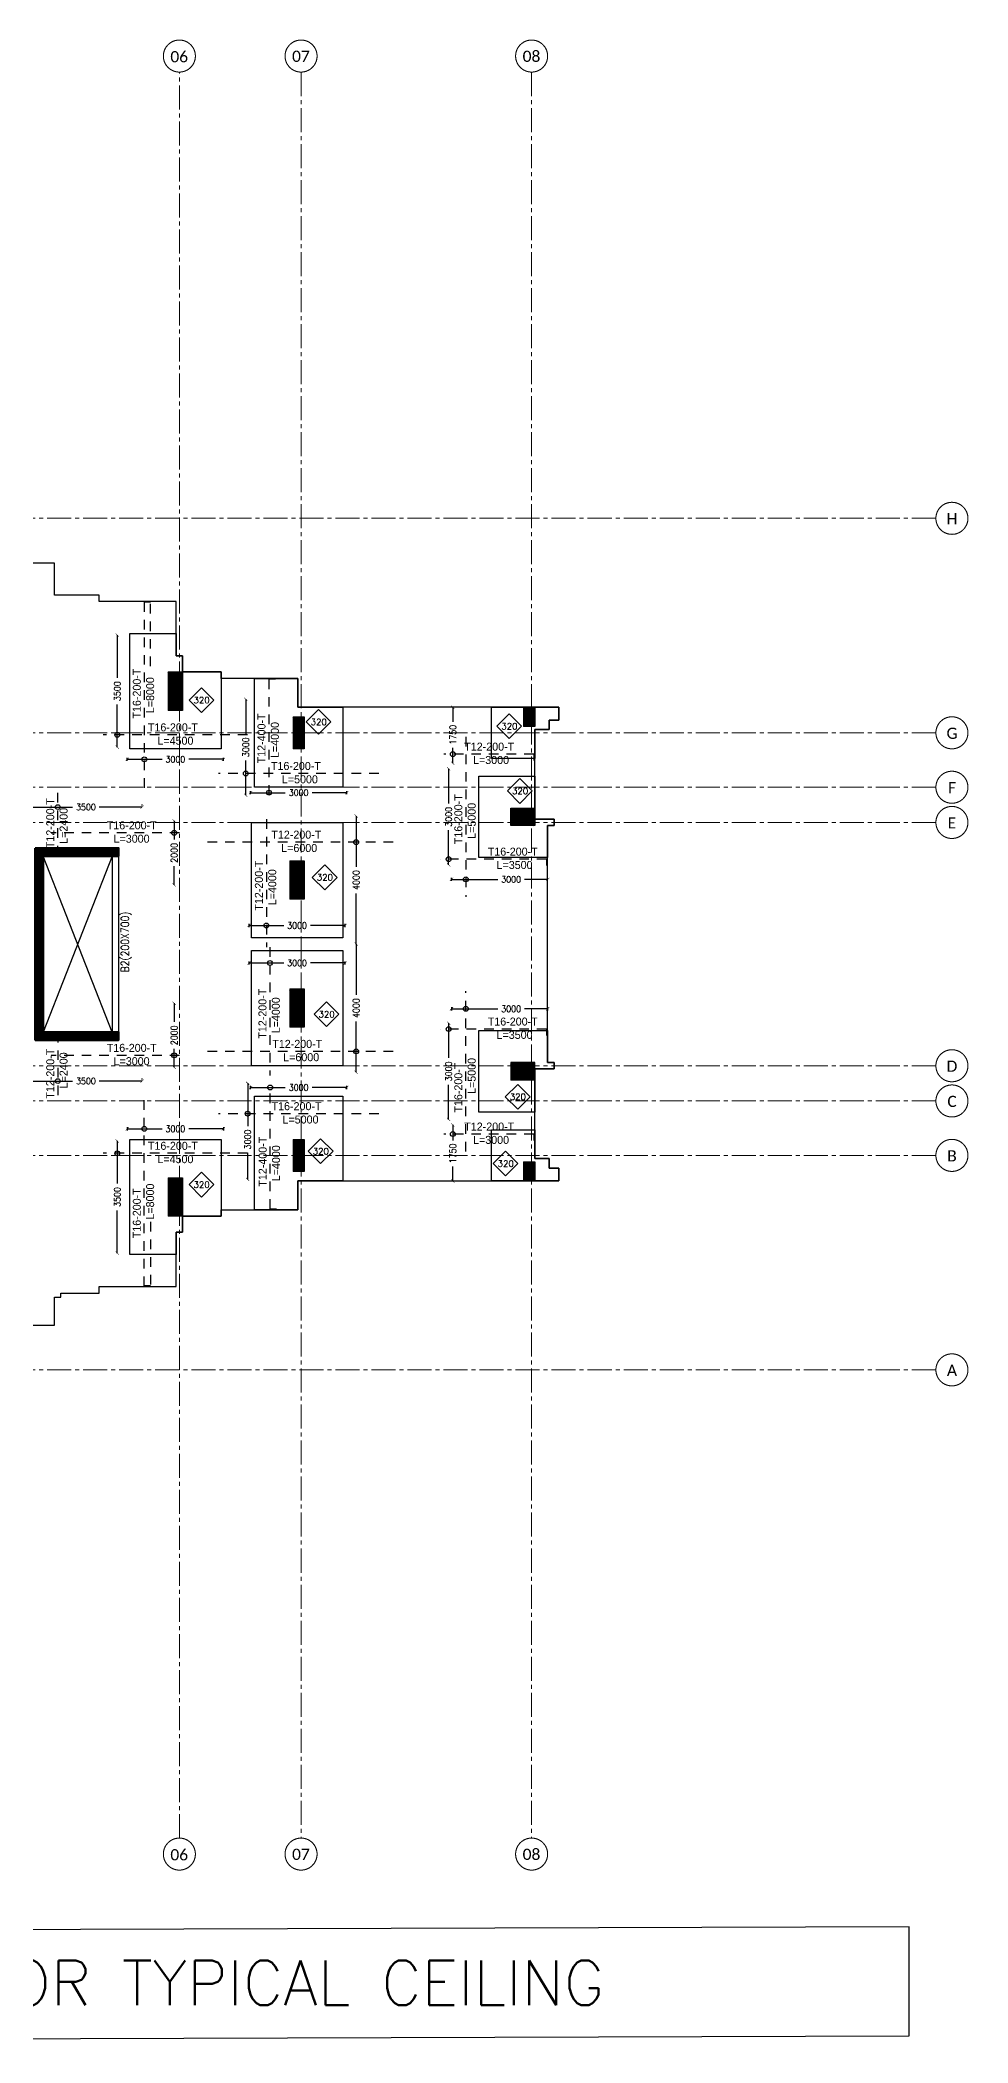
# Model space of a CAD drawing. Header units: millimetres. Extents: x -967280 to 3852, y 2833 to 1955156.
# Drawn here: x -709979 to -681004, y 766212 to 828777 of the extents above; entities that cross this region are included whole.
import ezdxf
from ezdxf.enums import TextEntityAlignment as Align

# ---------------------------------------------------------------- set-up
doc = ezdxf.new("R2010")
doc.units = ezdxf.units.MM
doc.header["$LTSCALE"] = 1000
doc.header["$PDMODE"] = 35
doc.header["$PDSIZE"] = 25
for name, pattern in [('$0$DASHED2', [0.375, 0.25, -0.125]), ('B05-FIRST FLOOR PLAN$0$DLINE', [0.55, 0.3, -0.25]), ('Columns_Structural070816$0$CENTER2', [1.125, 0.75, -0.125, 0.125, -0.125]), ('HRZN_Line-Ptrn-Sold', [9144001.0, 9144000.0, -1])]:
    doc.linetypes.add(name, pattern=pattern)
for name, color, linetype in [('A-ANNO-TEXT-25', 7, 'Continuous'), ('B05-FIRST FLOOR PLAN$0$STR_ROOF RFT$0$S-SYMB', 30, 'Continuous'), ('S - col hach', 1, 'Continuous'), ('S - dot', 1, 'Continuous'), ('S -Beams', 2, 'Continuous'), ('S-TEXT', 2, 'Continuous'), ('SLAB', 210, 'Continuous')]:
    doc.layers.add(name, color=color, linetype=linetype)
for name, color, linetype, lineweight in [('A-AX-ATT-100', 7, 'HRZN_Line-Ptrn-Sold', 18), ('S - column', 6, 'Continuous', 60), ('ST-000-AXIS', 9, 'Columns_Structural070816$0$CENTER2', 9), ('ST-203-SLAB-TXT', 7, 'Continuous', 30), ('ST-206-SLAB-DIM', 1, 'Continuous', 20), ('ST-RFT-BOT', 2, '$0$DASHED2', 30), ('ST-RFT-TOP', 5, '$0$DASHED2', 30)]:
    doc.layers.add(name, color=color, linetype=linetype, lineweight=lineweight)
doc.styles.add('B05-FIRST FLOOR PLAN$0$XS-Roof RFT$0$T25-100', font='STENCIL.shx', dxfattribs={"height": 250})
doc.styles.add('Calibri_2', font='calibri.ttf', dxfattribs={"height": 300})
doc.styles.add('ROMANC', font='romanc.shx')
doc.styles.add('ST-DIM', font='romans.shx', dxfattribs={"width": 0.85})
doc.styles.add('TUNELNO', font='romans.shx', dxfattribs={"width": 0.9})
doc.dimstyles.new('Copy(2) of DSEC', dxfattribs={"dimtxt": 200, "dimasz": 100, "dimexe": 50, "dimexo": 80, "dimgap": 100, "dimtad": 1, "dimdec": 0, "dimrnd": 5, "dimzin": 0, "dimdsep": 46, "dimtxsty": 'TUNELNO', "dimblk": 'ARCHTICK', "dimcen": 0.09, "dimclrd": 1, "dimclre": 1, "dimclrt": 3, "dimadec": 0, "dimazin": 0, "dimtfac": 0.78125, "dimtdec": 0, "dimtix": 1, "dimtmove": 2, "dimatfit": 3, "dimldrblk": 'ARCHTICK', "dimfxl": 1, "dimtolj": 1, "dimtzin": 0, "dimarcsym": 0})
pattern_1 = [(45, (-254348.726, -1220652.032), (-22.4506403, 22.4506403), [])]

# ---------------------------------------------------------------- blocks, each defined once
blk = doc.blocks.new('str col from 1st to 3rd')
at = {"layer": 'S - col hach'}
h = blk.add_hatch(dxfattribs=at)
h.set_pattern_fill('ANSI31', color=2, scale=10)
h.set_pattern_definition([(45, (-254348.726, -1218952.032), (-22.4506403, 22.4506403), [])])
h.paths.add_polyline_path([(4600, 7300), (4600, 8500), (4150, 8500), (4150, 7300)])
h = blk.add_hatch(dxfattribs=at)
h.set_pattern_fill('ANSI31', color=2, scale=10)
h.set_pattern_definition(pattern_1)
h.paths.add_polyline_path([(8400, 6100), (8400, 7100), (8050, 7100), (8050, 6100)])
h = blk.add_hatch(dxfattribs=at)
h.set_pattern_fill('ANSI31', color=2, scale=10)
h.set_pattern_definition(pattern_1)
h.paths.add_polyline_path([(15600, 6800), (15600, 7400), (15250, 7400), (15250, 6800), (15354, 6800)])
h = blk.add_hatch(dxfattribs=at)
h.set_pattern_fill('ANSI31', color=2, scale=10)
h.set_pattern_definition([(45, (-254348.726, -1223352.032), (-22.4506403, 22.4506403), [])])
h.paths.add_polyline_path([(15107, 3700), (15600, 3700), (15600, 4250), (14850, 4250), (14850, 3700)])
h = blk.add_hatch(dxfattribs=at)
h.set_pattern_fill('ANSI31', color=3, scale=10)
h.set_pattern_definition([(45, (-254348.726, -1220652.032), (-22.4506403, 22.4506403), [])])
h.paths.add_polyline_path([(0, 3000), (0, -3000), (2600, -3000), (2600, -2750), (250, -2750), (250, 2750), (2600, 2750), (2600, 3000)])
h = blk.add_hatch(dxfattribs=at)
h.set_pattern_fill('ANSI31', color=2, scale=10)
h.set_pattern_definition([(45, (-254298.726, -1225652.032), (-22.4506403, 22.4506403), [])])
h.paths.add_polyline_path([(8400, 1400), (8400, 2600), (7950, 2600), (7950, 1400)])
h = blk.add_hatch(dxfattribs=at)
h.set_pattern_fill('ANSI31', color=2, scale=10)
h.set_pattern_definition([(45, (-567282.766, -1475289.637), (-22.4506403, 22.4506403), [])])
h.paths.add_polyline_path([(8400, -1400), (7950, -1400), (7950, -2600), (8400, -2600)])
h = blk.add_hatch(dxfattribs=at)
h.set_pattern_fill('ANSI31', color=2, scale=10)
h.set_pattern_definition([(45, (-254348.726, -1231252.032), (-22.4506403, 22.4506403), [])])
h.paths.add_polyline_path([(15107, -4250), (15600, -4250), (15600, -3700), (14850, -3700), (14850, -4250)])
h = blk.add_hatch(dxfattribs=at)
h.set_pattern_fill('ANSI31', color=2, scale=10)
h.set_pattern_definition([(45, (-254348.726, -1220852.032), (-22.4506403, 22.4506403), [])])
h.paths.add_polyline_path([(8050, -7100), (8400, -7100), (8400, -6100), (8050, -6100)])
h = blk.add_hatch(dxfattribs=at)
h.set_pattern_fill('ANSI31', color=2, scale=10)
h.set_pattern_definition(pattern_1)
h.paths.add_polyline_path([(15250, -6800), (15250, -7400), (15600, -7400), (15600, -6800)])
h = blk.add_hatch(dxfattribs=at)
h.set_pattern_fill('ANSI31', color=2, scale=10)
h.set_pattern_definition([(45, (-254348.726, -1222352.032), (-22.4506403, 22.4506403), [])])
h.paths.add_polyline_path([(4600, -8500), (4600, -7300), (4150, -7300), (4150, -8500), (4233, -8500)])
at = {"layer": 'S - column', "lineweight": 15}
for points in [[(4600, 8500), (4150, 8500), (4150, 7300), (4600, 7300)], [(8050, 6100), (8400, 6100), (8400, 7100), (8050, 7100)], [(15250, 6800), (15600, 6800), (15600, 7400), (15250, 7400)], [(14850, 3700), (15600, 3700), (15600, 4250), (14850, 4250)], [(7950, 1400), (8400, 1400), (8400, 2600), (7950, 2600)], [(7950, -2600), (8400, -2600), (8400, -1400), (7950, -1400)], [(14850, -4250), (15600, -4250), (15600, -3700), (14850, -3700)], [(8050, -7100), (8050, -6100), (8400, -6100), (8400, -7100)], [(15600, -6800), (15600, -7400), (15250, -7400), (15250, -6800)], [(4600, -7300), (4600, -8500), (4150, -8500), (4150, -7300)]]:
    blk.add_lwpolyline(points, close=True, dxfattribs=at)
at = {"layer": 'S - column', "color": 3}
blk.add_lwpolyline([(0, 3000), (0, -3000), (2600, -3000), (2600, -2750), (250, -2750), (250, 2750), (2600, 2750), (2600, 3000), (0, 3000)], dxfattribs=at)
at = {"layer": 'ST-RFT-BOT', "color": 7, "linetype": 'Continuous', "ltscale": 30}
for points in [[(4150, 8500), (4600, 8500), (4600, 7300), (4150, 7300)], [(8050, 7100), (8400, 7100), (8400, 6100), (8050, 6100)], [(15250, 7400), (15600, 7400), (15600, 6800), (15250, 6800)], [(15600, 4250), (15600, 3700), (14850, 3700), (14850, 4250)], [(7950, 2600), (8400, 2600), (8400, 1400), (7950, 1400)], [(7950, -1400), (8400, -1400), (8400, -2600)], [(15600, -4250), (15600, -3700), (14850, -3700), (14850, -4250)], [(8050, -6100), (8400, -6100), (8400, -7100), (8050, -7100)], [(15250, -6800), (15600, -6800), (15600, -7400), (15250, -7400)], [(4150, -7300), (4600, -7300), (4600, -8500), (4150, -8500)]]:
    blk.add_lwpolyline(points, dxfattribs=at)
blk = doc.blocks.new('_ArchTick')
at = {"color": 0, "linetype": 'ByBlock', "const_width": 0.15}
blk.add_lwpolyline([(-0.5, -0.5), (0.5, 0.5)], dxfattribs=at)
blk = doc.blocks.new('*D835')
at = {"layer": 'Defpoints', "color": 0, "transparency": 16777216}
for p in [(-705761, 804387), (-705791, 802388), (-705761, 802388)]:
    blk.add_point(p, dxfattribs=at)
at = {"layer": 'ST-206-SLAB-DIM', "color": 1, "lineweight": -2, "transparency": 16777216}
for p, q in [((-705791, 804387), (-705791, 803805)), ((-705791, 802388), (-705791, 802970))]:
    blk.add_line(p, q, dxfattribs=at)
at = {"layer": 'ST-206-SLAB-DIM', "color": 1, "lineweight": -2, "transparency": 16777216, "xscale": 100, "yscale": 100, "zscale": 100}
for p, rotation in [((-705791, 804387), 90), ((-705791, 802388), 270)]:
    blk.add_blockref('_ArchTick', p, dxfattribs=dict(at, rotation=rotation))
at = {"layer": 'ST-206-SLAB-DIM', "color": 3, "transparency": 16777216, "insert": (-705791, 803387), "char_height": 200, "attachment_point": 5, "rotation": 90, "style": 'TUNELNO'}
blk.add_mtext('\\A1;2000', dxfattribs=at)
blk = doc.blocks.new('*D836')
at = {"layer": 'Defpoints', "color": 0, "transparency": 16777216}
for p in [(-700079, 800537), (-700109, 796536), (-700079, 796536)]:
    blk.add_point(p, dxfattribs=at)
at = {"layer": 'ST-206-SLAB-DIM', "color": 1, "lineweight": -2, "transparency": 16777216}
for p, q in [((-700109, 800537), (-700109, 798954)), ((-700109, 796536), (-700109, 798119))]:
    blk.add_line(p, q, dxfattribs=at)
at = {"layer": 'ST-206-SLAB-DIM', "color": 1, "lineweight": -2, "transparency": 16777216, "xscale": 100, "yscale": 100, "zscale": 100}
for p, rotation in [((-700109, 800537), 90), ((-700109, 796536), 270)]:
    blk.add_blockref('_ArchTick', p, dxfattribs=dict(at, rotation=rotation))
at = {"layer": 'ST-206-SLAB-DIM', "color": 3, "transparency": 16777216, "insert": (-700109, 798536), "char_height": 200, "attachment_point": 5, "rotation": 90, "style": 'TUNELNO'}
blk.add_mtext('\\A1;4000', dxfattribs=at)
blk = doc.blocks.new('*D837')
at = {"layer": 'Defpoints', "color": 0, "transparency": 16777216}
for p in [(-700079, 804538), (-700109, 800537), (-700079, 800537)]:
    blk.add_point(p, dxfattribs=at)
at = {"layer": 'ST-206-SLAB-DIM', "color": 1, "lineweight": -2, "transparency": 16777216}
for p, q in [((-700109, 804538), (-700109, 802955)), ((-700109, 800537), (-700109, 802120))]:
    blk.add_line(p, q, dxfattribs=at)
at = {"layer": 'ST-206-SLAB-DIM', "color": 1, "lineweight": -2, "transparency": 16777216, "xscale": 100, "yscale": 100, "zscale": 100}
for p, rotation in [((-700109, 804538), 90), ((-700109, 800537), 270)]:
    blk.add_blockref('_ArchTick', p, dxfattribs=dict(at, rotation=rotation))
at = {"layer": 'ST-206-SLAB-DIM', "color": 3, "transparency": 16777216, "insert": (-700109, 802537), "char_height": 200, "attachment_point": 5, "rotation": 90, "style": 'TUNELNO'}
blk.add_mtext('\\A1;4000', dxfattribs=at)
blk = doc.blocks.new('*D838')
at = {"layer": 'Defpoints', "color": 0, "transparency": 16777216}
for p in [(-703525, 808187), (-703555, 805186), (-703525, 805186)]:
    blk.add_point(p, dxfattribs=at)
at = {"layer": 'ST-206-SLAB-DIM', "color": 1, "lineweight": -2, "transparency": 16777216}
for p, q in [((-703555, 808187), (-703555, 807104)), ((-703555, 805186), (-703555, 806270))]:
    blk.add_line(p, q, dxfattribs=at)
at = {"layer": 'ST-206-SLAB-DIM', "color": 1, "lineweight": -2, "transparency": 16777216, "xscale": 100, "yscale": 100, "zscale": 100}
for p, rotation in [((-703555, 808187), 90), ((-703555, 805186), 270)]:
    blk.add_blockref('_ArchTick', p, dxfattribs=dict(at, rotation=rotation))
at = {"layer": 'ST-206-SLAB-DIM', "color": 3, "transparency": 16777216, "insert": (-703555, 806687), "char_height": 200, "attachment_point": 5, "rotation": 90, "style": 'TUNELNO'}
blk.add_mtext('\\A1;3000', dxfattribs=at)
blk = doc.blocks.new('*D839')
at = {"layer": 'Defpoints', "color": 0, "transparency": 16777216}
for p in [(-707539, 810188), (-707569, 806687), (-707539, 806687)]:
    blk.add_point(p, dxfattribs=at)
at = {"layer": 'ST-206-SLAB-DIM', "color": 1, "lineweight": -2, "transparency": 16777216}
for p, q in [((-707569, 810188), (-707569, 808855)), ((-707569, 806687), (-707569, 808020))]:
    blk.add_line(p, q, dxfattribs=at)
at = {"layer": 'ST-206-SLAB-DIM', "color": 1, "lineweight": -2, "transparency": 16777216, "xscale": 100, "yscale": 100, "zscale": 100}
for p, rotation in [((-707569, 810188), 90), ((-707569, 806687), 270)]:
    blk.add_blockref('_ArchTick', p, dxfattribs=dict(at, rotation=rotation))
at = {"layer": 'ST-206-SLAB-DIM', "color": 3, "transparency": 16777216, "insert": (-707569, 808437), "char_height": 200, "attachment_point": 5, "rotation": 90, "style": 'TUNELNO'}
blk.add_mtext('\\A1;3500', dxfattribs=at)
blk = doc.blocks.new('*D842')
at = {"layer": 'Defpoints', "color": 0, "transparency": 16777216}
for p in [(-710296, 804817), (-706796, 804817), (-706796, 804817)]:
    blk.add_point(p, dxfattribs=at)
at = {"layer": 'ST-206-SLAB-DIM', "color": 1, "lineweight": -2, "transparency": 16777216}
for p, q in [((-710296, 804897), (-710296, 804867)), ((-710296, 804817), (-708963, 804817)), ((-706796, 804817), (-708129, 804817)), ((-706796, 804897), (-706796, 804867))]:
    blk.add_line(p, q, dxfattribs=at)
at = {"layer": 'ST-206-SLAB-DIM', "color": 1, "lineweight": -2, "transparency": 16777216, "xscale": 100, "yscale": 100, "zscale": 100, "rotation": 180}
blk.add_blockref('_ArchTick', (-710296, 804817), dxfattribs=at)
at = {"layer": 'ST-206-SLAB-DIM', "color": 1, "lineweight": -2, "transparency": 16777216, "xscale": 100, "yscale": 100, "zscale": 100}
blk.add_blockref('_ArchTick', (-706796, 804817), dxfattribs=at)
at = {"layer": 'ST-206-SLAB-DIM', "color": 3, "transparency": 16777216, "insert": (-708546, 804817), "char_height": 200, "attachment_point": 5, "style": 'TUNELNO'}
blk.add_mtext('\\A1;3500', dxfattribs=at)
blk = doc.blocks.new('*D807')
at = {"layer": 'Defpoints', "color": 0, "transparency": 16777216}
for p in [(-700403, 805267), (-703404, 805136), (-700403, 805136)]:
    blk.add_point(p, dxfattribs=at)
at = {"layer": 'ST-206-SLAB-DIM', "color": 1, "lineweight": -2, "transparency": 16777216}
for p, q in [((-703404, 805216), (-703404, 805317)), ((-703404, 805267), (-702321, 805267)), ((-700403, 805267), (-701487, 805267)), ((-700403, 805216), (-700403, 805317))]:
    blk.add_line(p, q, dxfattribs=at)
at = {"layer": 'ST-206-SLAB-DIM', "color": 1, "lineweight": -2, "transparency": 16777216, "xscale": 100, "yscale": 100, "zscale": 100, "rotation": 180}
blk.add_blockref('_ArchTick', (-703404, 805267), dxfattribs=at)
at = {"layer": 'ST-206-SLAB-DIM', "color": 1, "lineweight": -2, "transparency": 16777216, "xscale": 100, "yscale": 100, "zscale": 100}
blk.add_blockref('_ArchTick', (-700403, 805267), dxfattribs=at)
at = {"layer": 'ST-206-SLAB-DIM', "color": 3, "transparency": 16777216, "insert": (-701904, 805267), "char_height": 200, "attachment_point": 5, "style": 'TUNELNO'}
blk.add_mtext('\\A1;3000', dxfattribs=at)
blk = doc.blocks.new('*D808')
at = {"layer": 'Defpoints', "color": 0, "transparency": 16777216}
for p in [(-707254, 806178), (-704253, 806309), (-704253, 806178)]:
    blk.add_point(p, dxfattribs=at)
at = {"layer": 'ST-206-SLAB-DIM', "color": 1, "lineweight": -2, "transparency": 16777216}
for p, q in [((-707254, 806258), (-707254, 806359)), ((-707254, 806309), (-706171, 806309)), ((-704253, 806309), (-705337, 806309)), ((-704253, 806258), (-704253, 806359))]:
    blk.add_line(p, q, dxfattribs=at)
at = {"layer": 'ST-206-SLAB-DIM', "color": 1, "lineweight": -2, "transparency": 16777216, "xscale": 100, "yscale": 100, "zscale": 100, "rotation": 180}
blk.add_blockref('_ArchTick', (-707254, 806309), dxfattribs=at)
at = {"layer": 'ST-206-SLAB-DIM', "color": 1, "lineweight": -2, "transparency": 16777216, "xscale": 100, "yscale": 100, "zscale": 100}
blk.add_blockref('_ArchTick', (-704253, 806309), dxfattribs=at)
at = {"layer": 'ST-206-SLAB-DIM', "color": 3, "transparency": 16777216, "insert": (-705754, 806309), "char_height": 200, "attachment_point": 5, "style": 'TUNELNO'}
blk.add_mtext('\\A1;3000', dxfattribs=at)
blk = doc.blocks.new('*D820')
at = {"layer": 'Defpoints', "color": 0, "transparency": 16777216}
for p in [(-703466, 796188), (-703496, 793187), (-703466, 793187)]:
    blk.add_point(p, dxfattribs=at)
at = {"layer": 'ST-206-SLAB-DIM', "color": 1, "lineweight": -2, "transparency": 16777216}
for p, q in [((-703496, 796188), (-703496, 794852)), ((-703496, 793187), (-703496, 794018))]:
    blk.add_line(p, q, dxfattribs=at)
at = {"layer": 'ST-206-SLAB-DIM', "color": 1, "lineweight": -2, "transparency": 16777216, "xscale": 100, "yscale": 100, "zscale": 100}
for p, rotation in [((-703496, 796188), 90), ((-703496, 793187), 270)]:
    blk.add_blockref('_ArchTick', p, dxfattribs=dict(at, rotation=rotation))
at = {"layer": 'ST-206-SLAB-DIM', "color": 3, "transparency": 16777216, "insert": (-703496, 794435), "char_height": 200, "attachment_point": 5, "rotation": 90, "style": 'TUNELNO'}
blk.add_mtext('\\A1;3000', dxfattribs=at)
blk = doc.blocks.new('*D821')
at = {"layer": 'Defpoints', "color": 0, "transparency": 16777216}
for p in [(-703454, 800989), (-700453, 801119), (-700453, 800989)]:
    blk.add_point(p, dxfattribs=at)
at = {"layer": 'ST-206-SLAB-DIM', "color": 1, "lineweight": -2, "transparency": 16777216}
for p, q in [((-703454, 801069), (-703454, 801169)), ((-703454, 801119), (-702371, 801119)), ((-700453, 801119), (-701537, 801119)), ((-700453, 801069), (-700453, 801169))]:
    blk.add_line(p, q, dxfattribs=at)
at = {"layer": 'ST-206-SLAB-DIM', "color": 1, "lineweight": -2, "transparency": 16777216, "xscale": 100, "yscale": 100, "zscale": 100, "rotation": 180}
blk.add_blockref('_ArchTick', (-703454, 801119), dxfattribs=at)
at = {"layer": 'ST-206-SLAB-DIM', "color": 1, "lineweight": -2, "transparency": 16777216, "xscale": 100, "yscale": 100, "zscale": 100}
blk.add_blockref('_ArchTick', (-700453, 801119), dxfattribs=at)
at = {"layer": 'ST-206-SLAB-DIM', "color": 3, "transparency": 16777216, "insert": (-701954, 801119), "char_height": 200, "attachment_point": 5, "style": 'TUNELNO'}
blk.add_mtext('\\A1;3000', dxfattribs=at)
blk = doc.blocks.new('*D822')
at = {"layer": 'Defpoints', "color": 0, "transparency": 16777216}
for p in [(-703454, 799816), (-700453, 799947), (-700453, 799816)]:
    blk.add_point(p, dxfattribs=at)
at = {"layer": 'ST-206-SLAB-DIM', "color": 1, "lineweight": -2, "transparency": 16777216}
for p, q in [((-703454, 799896), (-703454, 799997)), ((-703454, 799947), (-702371, 799947)), ((-700453, 799947), (-701537, 799947)), ((-700453, 799896), (-700453, 799997))]:
    blk.add_line(p, q, dxfattribs=at)
at = {"layer": 'ST-206-SLAB-DIM', "color": 1, "lineweight": -2, "transparency": 16777216, "xscale": 100, "yscale": 100, "zscale": 100, "rotation": 180}
blk.add_blockref('_ArchTick', (-703454, 799947), dxfattribs=at)
at = {"layer": 'ST-206-SLAB-DIM', "color": 1, "lineweight": -2, "transparency": 16777216, "xscale": 100, "yscale": 100, "zscale": 100}
blk.add_blockref('_ArchTick', (-700453, 799947), dxfattribs=at)
at = {"layer": 'ST-206-SLAB-DIM', "color": 3, "transparency": 16777216, "insert": (-701954, 799947), "char_height": 200, "attachment_point": 5, "style": 'TUNELNO'}
blk.add_mtext('\\A1;3000', dxfattribs=at)
blk = doc.blocks.new('*D823')
at = {"layer": 'Defpoints', "color": 0, "transparency": 16777216}
for p in [(-703404, 795927), (-700403, 796057), (-700403, 795927)]:
    blk.add_point(p, dxfattribs=at)
at = {"layer": 'ST-206-SLAB-DIM', "color": 1, "lineweight": -2, "transparency": 16777216}
for p, q in [((-703404, 796007), (-703404, 796107)), ((-703404, 796057), (-702321, 796057)), ((-700403, 796057), (-701487, 796057)), ((-700403, 796007), (-700403, 796107))]:
    blk.add_line(p, q, dxfattribs=at)
at = {"layer": 'ST-206-SLAB-DIM', "color": 1, "lineweight": -2, "transparency": 16777216, "xscale": 100, "yscale": 100, "zscale": 100, "rotation": 180}
blk.add_blockref('_ArchTick', (-703404, 796057), dxfattribs=at)
at = {"layer": 'ST-206-SLAB-DIM', "color": 1, "lineweight": -2, "transparency": 16777216, "xscale": 100, "yscale": 100, "zscale": 100}
blk.add_blockref('_ArchTick', (-700403, 796057), dxfattribs=at)
at = {"layer": 'ST-206-SLAB-DIM', "color": 3, "transparency": 16777216, "insert": (-701904, 796057), "char_height": 200, "attachment_point": 5, "style": 'TUNELNO'}
blk.add_mtext('\\A1;3000', dxfattribs=at)
blk = doc.blocks.new('*D867')
at = {"layer": 'Defpoints', "color": 0, "transparency": 16777216}
for p in [(-697060, 807937), (-697090, 806186), (-697060, 806186)]:
    blk.add_point(p, dxfattribs=at)
at = {"layer": 'ST-206-SLAB-DIM', "color": 1, "lineweight": -2, "transparency": 16777216}
for p, q in [((-697090, 807937), (-697090, 807481)), ((-697090, 806186), (-697090, 806673))]:
    blk.add_line(p, q, dxfattribs=at)
at = {"layer": 'ST-206-SLAB-DIM', "color": 1, "lineweight": -2, "transparency": 16777216, "xscale": 100, "yscale": 100, "zscale": 100}
for p, rotation in [((-697090, 807937), 90), ((-697090, 806186), 270)]:
    blk.add_blockref('_ArchTick', p, dxfattribs=dict(at, rotation=rotation))
at = {"layer": 'ST-206-SLAB-DIM', "color": 3, "transparency": 16777216, "insert": (-697090, 807077), "char_height": 200, "attachment_point": 5, "rotation": 90, "style": 'TUNELNO'}
blk.add_mtext('\\A1;1750', dxfattribs=at)
blk = doc.blocks.new('*D876')
at = {"layer": 'Defpoints', "color": 0, "transparency": 16777216}
for p in [(-710296, 796258), (-706796, 796258), (-706796, 796258)]:
    blk.add_point(p, dxfattribs=at)
at = {"layer": 'ST-206-SLAB-DIM', "color": 1, "lineweight": -2, "transparency": 16777216}
for p, q in [((-710296, 796258), (-708963, 796258)), ((-710296, 796178), (-710296, 796208)), ((-706796, 796258), (-708129, 796258)), ((-706796, 796338), (-706796, 796308))]:
    blk.add_line(p, q, dxfattribs=at)
at = {"layer": 'ST-206-SLAB-DIM', "color": 1, "lineweight": -2, "transparency": 16777216, "xscale": 100, "yscale": 100, "zscale": 100, "rotation": 180}
blk.add_blockref('_ArchTick', (-710296, 796258), dxfattribs=at)
at = {"layer": 'ST-206-SLAB-DIM', "color": 1, "lineweight": -2, "transparency": 16777216, "xscale": 100, "yscale": 100, "zscale": 100}
blk.add_blockref('_ArchTick', (-706796, 796258), dxfattribs=at)
at = {"layer": 'ST-206-SLAB-DIM', "color": 3, "transparency": 16777216, "insert": (-708546, 796258), "char_height": 200, "attachment_point": 5, "style": 'TUNELNO'}
blk.add_mtext('\\A1;3500', dxfattribs=at)
blk = doc.blocks.new('*D877')
at = {"layer": 'Defpoints', "color": 0, "transparency": 16777216}
for p in [(-705791, 798687), (-705761, 798687), (-705761, 796688)]:
    blk.add_point(p, dxfattribs=at)
at = {"layer": 'ST-206-SLAB-DIM', "color": 1, "lineweight": -2, "transparency": 16777216}
for p, q in [((-705791, 798687), (-705791, 798105)), ((-705791, 796688), (-705791, 797270))]:
    blk.add_line(p, q, dxfattribs=at)
at = {"layer": 'ST-206-SLAB-DIM', "color": 1, "lineweight": -2, "transparency": 16777216, "xscale": 100, "yscale": 100, "zscale": 100}
for p, rotation in [((-705791, 798687), 90), ((-705791, 796688), 270)]:
    blk.add_blockref('_ArchTick', p, dxfattribs=dict(at, rotation=rotation))
at = {"layer": 'ST-206-SLAB-DIM', "color": 3, "transparency": 16777216, "insert": (-705791, 797687), "char_height": 200, "attachment_point": 5, "rotation": 90, "style": 'TUNELNO'}
blk.add_mtext('\\A1;2000', dxfattribs=at)
blk = doc.blocks.new('*D879')
at = {"layer": 'Defpoints', "color": 0, "transparency": 16777216}
for p in [(-697190, 806013), (-697220, 803012), (-697190, 803012)]:
    blk.add_point(p, dxfattribs=at)
at = {"layer": 'ST-206-SLAB-DIM', "color": 1, "lineweight": -2, "transparency": 16777216}
for p, q in [((-697220, 806013), (-697220, 804930)), ((-697220, 803012), (-697220, 804095))]:
    blk.add_line(p, q, dxfattribs=at)
at = {"layer": 'ST-206-SLAB-DIM', "color": 1, "lineweight": -2, "transparency": 16777216, "xscale": 100, "yscale": 100, "zscale": 100}
for p, rotation in [((-697220, 806013), 90), ((-697220, 803012), 270)]:
    blk.add_blockref('_ArchTick', p, dxfattribs=dict(at, rotation=rotation))
at = {"layer": 'ST-206-SLAB-DIM', "color": 3, "transparency": 16777216, "insert": (-697220, 804512), "char_height": 200, "attachment_point": 5, "rotation": 90, "style": 'TUNELNO'}
blk.add_mtext('\\A1;3000', dxfattribs=at)
blk = doc.blocks.new('*D880')
at = {"layer": 'Defpoints', "color": 0, "transparency": 16777216}
for p in [(-697130, 802429), (-694129, 802559), (-694129, 802429)]:
    blk.add_point(p, dxfattribs=at)
at = {"layer": 'ST-206-SLAB-DIM', "color": 1, "lineweight": -2, "transparency": 16777216}
for p, q in [((-697130, 802509), (-697130, 802609)), ((-697130, 802559), (-695686, 802559)), ((-694129, 802559), (-694852, 802559)), ((-694129, 802509), (-694129, 802609))]:
    blk.add_line(p, q, dxfattribs=at)
at = {"layer": 'ST-206-SLAB-DIM', "color": 1, "lineweight": -2, "transparency": 16777216, "xscale": 100, "yscale": 100, "zscale": 100, "rotation": 180}
blk.add_blockref('_ArchTick', (-697130, 802559), dxfattribs=at)
at = {"layer": 'ST-206-SLAB-DIM', "color": 1, "lineweight": -2, "transparency": 16777216, "xscale": 100, "yscale": 100, "zscale": 100}
blk.add_blockref('_ArchTick', (-694129, 802559), dxfattribs=at)
at = {"layer": 'ST-206-SLAB-DIM', "color": 3, "transparency": 16777216, "insert": (-695269, 802559), "char_height": 200, "attachment_point": 5, "style": 'TUNELNO'}
blk.add_mtext('\\A1;3000', dxfattribs=at)
blk = doc.blocks.new('*D849')
at = {"layer": 'Defpoints', "color": 0, "transparency": 16777216}
for p in [(-697090, 794888), (-697060, 794888), (-697060, 793137)]:
    blk.add_point(p, dxfattribs=at)
at = {"layer": 'ST-206-SLAB-DIM', "color": 1, "lineweight": -2, "transparency": 16777216}
for p, q in [((-697090, 794888), (-697090, 794402)), ((-697090, 793137), (-697090, 793593))]:
    blk.add_line(p, q, dxfattribs=at)
at = {"layer": 'ST-206-SLAB-DIM', "color": 1, "lineweight": -2, "transparency": 16777216, "xscale": 100, "yscale": 100, "zscale": 100}
for p, rotation in [((-697090, 794888), 90), ((-697090, 793137), 270)]:
    blk.add_blockref('_ArchTick', p, dxfattribs=dict(at, rotation=rotation))
at = {"layer": 'ST-206-SLAB-DIM', "color": 3, "transparency": 16777216, "insert": (-697090, 793998), "char_height": 200, "attachment_point": 5, "rotation": 90, "style": 'TUNELNO'}
blk.add_mtext('\\A1;1750', dxfattribs=at)
blk = doc.blocks.new('*D850')
at = {"layer": 'Defpoints', "color": 0, "transparency": 16777216}
for p in [(-697220, 798063), (-697190, 798063), (-697190, 795062)]:
    blk.add_point(p, dxfattribs=at)
at = {"layer": 'ST-206-SLAB-DIM', "color": 1, "lineweight": -2, "transparency": 16777216}
for p, q in [((-697220, 798063), (-697220, 796980)), ((-697220, 795062), (-697220, 796145))]:
    blk.add_line(p, q, dxfattribs=at)
at = {"layer": 'ST-206-SLAB-DIM', "color": 1, "lineweight": -2, "transparency": 16777216, "xscale": 100, "yscale": 100, "zscale": 100}
for p, rotation in [((-697220, 798063), 90), ((-697220, 795062), 270)]:
    blk.add_blockref('_ArchTick', p, dxfattribs=dict(at, rotation=rotation))
at = {"layer": 'ST-206-SLAB-DIM', "color": 3, "transparency": 16777216, "insert": (-697220, 796562), "char_height": 200, "attachment_point": 5, "rotation": 90, "style": 'TUNELNO'}
blk.add_mtext('\\A1;3000', dxfattribs=at)
blk = doc.blocks.new('*D851')
at = {"layer": 'Defpoints', "color": 0, "transparency": 16777216}
for p in [(-697130, 798646), (-694129, 798646), (-694129, 798516)]:
    blk.add_point(p, dxfattribs=at)
at = {"layer": 'ST-206-SLAB-DIM', "color": 1, "lineweight": -2, "transparency": 16777216}
for p, q in [((-697130, 798566), (-697130, 798466)), ((-697130, 798516), (-695686, 798516)), ((-694129, 798516), (-694852, 798516)), ((-694129, 798566), (-694129, 798466))]:
    blk.add_line(p, q, dxfattribs=at)
at = {"layer": 'ST-206-SLAB-DIM', "color": 1, "lineweight": -2, "transparency": 16777216, "xscale": 100, "yscale": 100, "zscale": 100, "rotation": 180}
blk.add_blockref('_ArchTick', (-697130, 798516), dxfattribs=at)
at = {"layer": 'ST-206-SLAB-DIM', "color": 1, "lineweight": -2, "transparency": 16777216, "xscale": 100, "yscale": 100, "zscale": 100}
blk.add_blockref('_ArchTick', (-694129, 798516), dxfattribs=at)
at = {"layer": 'ST-206-SLAB-DIM', "color": 3, "transparency": 16777216, "insert": (-695269, 798516), "char_height": 200, "attachment_point": 5, "style": 'TUNELNO'}
blk.add_mtext('\\A1;3000', dxfattribs=at)
blk = doc.blocks.new('*D853')
at = {"layer": 'Defpoints', "color": 0, "transparency": 16777216}
for p in [(-707569, 794388), (-707539, 794388), (-707539, 790887)]:
    blk.add_point(p, dxfattribs=at)
at = {"layer": 'ST-206-SLAB-DIM', "color": 1, "lineweight": -2, "transparency": 16777216}
for p, q in [((-707569, 794388), (-707569, 793055)), ((-707569, 790887), (-707569, 792220))]:
    blk.add_line(p, q, dxfattribs=at)
at = {"layer": 'ST-206-SLAB-DIM', "color": 1, "lineweight": -2, "transparency": 16777216, "xscale": 100, "yscale": 100, "zscale": 100}
for p, rotation in [((-707569, 794388), 90), ((-707569, 790887), 270)]:
    blk.add_blockref('_ArchTick', p, dxfattribs=dict(at, rotation=rotation))
at = {"layer": 'ST-206-SLAB-DIM', "color": 3, "transparency": 16777216, "insert": (-707569, 792637), "char_height": 200, "attachment_point": 5, "rotation": 90, "style": 'TUNELNO'}
blk.add_mtext('\\A1;3500', dxfattribs=at)
blk = doc.blocks.new('*D854')
at = {"layer": 'Defpoints', "color": 0, "transparency": 16777216}
for p in [(-707254, 794897), (-704253, 794897), (-704253, 794766)]:
    blk.add_point(p, dxfattribs=at)
at = {"layer": 'ST-206-SLAB-DIM', "color": 1, "lineweight": -2, "transparency": 16777216}
for p, q in [((-707254, 794817), (-707254, 794716)), ((-707254, 794766), (-706171, 794766)), ((-704253, 794766), (-705337, 794766)), ((-704253, 794817), (-704253, 794716))]:
    blk.add_line(p, q, dxfattribs=at)
at = {"layer": 'ST-206-SLAB-DIM', "color": 1, "lineweight": -2, "transparency": 16777216, "xscale": 100, "yscale": 100, "zscale": 100, "rotation": 180}
blk.add_blockref('_ArchTick', (-707254, 794766), dxfattribs=at)
at = {"layer": 'ST-206-SLAB-DIM', "color": 1, "lineweight": -2, "transparency": 16777216, "xscale": 100, "yscale": 100, "zscale": 100}
blk.add_blockref('_ArchTick', (-704253, 794766), dxfattribs=at)
at = {"layer": 'ST-206-SLAB-DIM', "color": 3, "transparency": 16777216, "insert": (-705754, 794766), "char_height": 200, "attachment_point": 5, "style": 'TUNELNO'}
blk.add_mtext('\\A1;3000', dxfattribs=at)
blk = doc.blocks.new('Grid - HRZN_G-Datm-Grid-Head-1554275-FIRST FLOOR FFL_1_')
at = {"layer": 'A-AX-ATT-100'}
blk.add_circle((0, 0), 5, dxfattribs=at)
blk = doc.blocks.new('AXES-00')
at = {"layer": 'ST-000-AXIS'}
for p, q in [((552098.9, 695813.8), (552098.9, 750979.6)), ((555898.9, 750979.6), (555898.9, 695813.8)), ((563098.9, 750979.6), (563098.9, 695813.8)), ((575723.2, 737039.7), (505674.3, 737039.7)), ((575723.2, 730339.7), (505674.3, 730339.7)), ((575723.2, 728639.7), (505674.3, 728639.7)), ((575723.2, 727539.7), (505674.3, 727539.7)), ((575723.2, 719939.7), (505674.3, 719939.7)), ((575723.2, 718839.7), (505674.3, 718839.7)), ((575723.2, 717139.7), (505674.3, 717139.7)), ((575723.2, 710439.7), (505674.3, 710439.7))]:
    blk.add_line(p, q, dxfattribs=at)
at = {"layer": 'A-AX-ATT-100', "xscale": 99.99999999999993, "yscale": 99.99999999999993, "zscale": 99.99999999999993}
for p in [(552098.9, 751479.6), (552098.9, 695313.8)]:
    blk.add_blockref('Grid - HRZN_G-Datm-Grid-Head-1554275-FIRST FLOOR FFL_1_', p, dxfattribs=at)
at = {"layer": 'A-AX-ATT-100'}
for p, xscale, yscale, zscale, rotation in [((555898.9, 751479.6), 99.99999999999993, 99.99999999999993, 99.99999999999993, 180), ((563098.9, 751479.6), 99.99999999999993, 99.99999999999993, 99.99999999999993, 180), ((576223.2, 737039.7), 100.0000000000001, 100.0000000000001, 100.0000000000001, 90), ((576223.2, 730339.7), 100.0000000000001, 100.0000000000001, 100.0000000000001, 90), ((576223.2, 728639.7), 100.0000000000001, 100.0000000000001, 100.0000000000001, 90), ((576223.2, 727539.7), 100.0000000000001, 100.0000000000001, 100.0000000000001, 90), ((576223.2, 719939.7), 100.0000000000001, 100.0000000000001, 100.0000000000001, 90), ((576223.2, 718839.7), 100.0000000000001, 100.0000000000001, 100.0000000000001, 90), ((576223.2, 717139.7), 100.0000000000001, 100.0000000000001, 100.0000000000001, 90), ((576223.2, 710439.7), 100.0000000000001, 100.0000000000001, 100.0000000000001, 90), ((555898.9, 695313.8), 99.99999999999993, 99.99999999999993, 99.99999999999993, 180), ((563098.9, 695313.8), 99.99999999999993, 99.99999999999993, 99.99999999999993, 180)]:
    blk.add_blockref('Grid - HRZN_G-Datm-Grid-Head-1554275-FIRST FLOOR FFL_1_', p, dxfattribs=dict(at, xscale=xscale, yscale=yscale, zscale=zscale, rotation=rotation))
at = {"layer": 'A-AX-ATT-100', "linetype": 'Continuous', "lineweight": 13, "char_height": 350, "attachment_point": 1, "style": 'Calibri_2'}
for s, insert, width in [('06', (551817.7, 751634.5), 673.417), ('07', (555618, 751647.5), 673.417), ('08', (562818, 751647.5), 673.417), ('H', (576054.2, 737201), 416.877), ('G', (576054.2, 730501), 416.877), ('F', (576100.7, 728801), 304.641), ('E', (576090.7, 727701), 328.692), ('D', (576057.7, 720101), 408.861), ('C', (576080.7, 719001), 352.742), ('B', (576077.2, 717301), 360.759), ('A', (576067.7, 710601), 384.81), ('06', (551817.7, 695468.8), 673.417), ('07', (555618, 695481.8), 673.417), ('08', (562818, 695481.8), 673.417)]:
    blk.add_mtext(s, dxfattribs=dict(at, insert=insert, width=width))

msp = doc.modelspace()

# ---------------------------------------------------------------- linework, layer by layer
at = {"layer": 'B05-FIRST FLOOR PLAN$0$STR_ROOF RFT$0$S-SYMB'}
for centre in [(-707568.5, 807073), (-697090, 806471.1), (-706724.5, 806308.7), (-703555.1, 805867.2), (-702830.3, 805266.8), (-709426.9, 804816.5), (-705790.6, 804012.6), (-700108.7, 803721.9), (-697219.9, 803191.6), (-696683.7, 802559), (-702912.5, 801119.1), (-702800.2, 799946.8), (-696683.7, 798515.7), (-697219.9, 797883.2), (-705790.6, 797062.2), (-700108.7, 797186.2), (-709426.9, 796258.2), (-702793.7, 796057.2), (-703496.1, 795239.9), (-706724.5, 794766.1), (-697090, 794603.7), (-707568.5, 794001.8)]:
    msp.add_circle(centre, 75, dxfattribs=at)
at = {"layer": 'S - dot'}
for p, q in [((-707728.7, 803287.4), (-709878.7, 797787.4)), ((-707728.7, 797787.4), (-709878.7, 803287.4))]:
    msp.add_line(p, q, dxfattribs=at)
at = {"layer": 'S -Beams'}
for p, q in [((-707728.7, 803287.4), (-707728.7, 797787.4)), ((-707528.7, 803287.4), (-707528.7, 797787.4))]:
    msp.add_line(p, q, dxfattribs=at)
msp.add_lwpolyline([(-711928.8, 788637.4), (-709528.7, 788637.4), (-709528.7, 789512.4), (-709328.7, 789512.4), (-709328.7, 789637.4), (-708128.8, 789637.4), (-708128.8, 789837.4), (-705728.7, 789837.4), (-705728.7, 791537.4), (-705528.7, 791537.4), (-705528.7, 792037.4), (-704328.8, 792037.4), (-704328.7, 792237.4), (-701928.7, 792237.4), (-701928.7, 793137.4), (-695028.8, 793137.4), (-693778.8, 793137.4), (-693778.8, 793537.4), (-694078.8, 793537.4), (-694078.8, 793837.4), (-694528.7, 793837.4), (-694528.7, 796637.4), (-693928.8, 796637.4), (-693928.8, 796837.4), (-694128.7, 796837.4), (-694128.7, 804237.4), (-693928.8, 804237.4), (-693928.8, 804437.4), (-694528.8, 804437.4), (-694528.8, 807237.4), (-694078.8, 807237.4), (-694078.8, 807537.4), (-693778.8, 807537.4), (-693778.8, 807937.4), (-695028.8, 807937.4), (-699828.8, 807937.4), (-701928.7, 807937.4), (-701928.7, 808837.4), (-704328.8, 808837.4), (-704328.8, 809037.4), (-705528.7, 809037.4), (-705528.7, 809537.4), (-705728.7, 809537.4), (-705728.7, 811237.4), (-708128.8, 811237.4), (-708128.8, 811437.4), (-709528.7, 811437.4), (-709528.7, 812437.4), (-711928.8, 812437.4)], dxfattribs=at)
msp.add_lwpolyline([(-750786.2, 766212.2), (-682836.3, 766431.3), (-682836.3, 769843.3), (-750786.2, 769624.2)], close=True, dxfattribs=at)
at = {"layer": 'S-TEXT', "color": 7, "true_color": 0xffffff}
for points in [[(-704940.6, 807772.4), (-704553.4, 808159.6), (-704940.6, 808546.7), (-705327.8, 808159.6)], [(-701282.5, 807091.3), (-700895.4, 807478.5), (-701282.5, 807865.6), (-701669.7, 807478.5)], [(-695328.8, 806958), (-694941.7, 807345.2), (-695328.8, 807732.4), (-695716, 807345.2)], [(-694994.1, 804934), (-694606.9, 805321.1), (-694994.1, 805708.3), (-695381.2, 805321.1)], [(-701090.3, 802235.6), (-700703.1, 802622.7), (-701090.3, 803009.9), (-701477.4, 802622.7)], [(-701036, 797961.8), (-700648.8, 798348.9), (-701036, 798736.1), (-701423.1, 798348.9)], [(-695064.4, 795381), (-694677.3, 795768.2), (-695064.4, 796155.3), (-695451.6, 795768.2)], [(-701217.7, 793682.1), (-700830.5, 794069.3), (-701217.7, 794456.4), (-701604.8, 794069.3)], [(-695443.8, 793295), (-695056.6, 793682.2), (-695443.8, 794069.4), (-695830.9, 793682.2)], [(-704940.2, 792635.9), (-704553, 793023.1), (-704940.2, 793410.2), (-705327.3, 793023.1)]]:
    msp.add_lwpolyline(points, close=True, dxfattribs=at)
at = {"layer": 'SLAB', "color": 2, "linetype": 'Continuous', "ltscale": 30}
for points in [[(-707178.7, 810237.4), (-705728.7, 810237.4), (-705728.7, 809537.4), (-705528.7, 809537.4), (-705528.7, 809037.4), (-704328.7, 809037.4), (-704328.7, 806637.4), (-707178.7, 806637.4)], [(-703278.7, 808837.4), (-701928.7, 808837.4), (-701928.7, 807937.4), (-700528.8, 807937.4), (-700528.8, 805437.4), (-703278.7, 805437.4)], [(-695878.7, 807937.4), (-693778.8, 807937.4), (-693778.8, 807537.4), (-694078.8, 807537.4), (-694078.8, 807237.4), (-694528.8, 807237.4), (-694528.8, 806337.4), (-695878.7, 806337.4)], [(-696278.7, 805787.4), (-694528.7, 805787.4), (-694528.8, 804437.4), (-693928.8, 804437.4), (-693928.8, 804237.4), (-694128.7, 804237.4), (-694128.7, 803237.4), (-696278.7, 803237.4)], [(-703378.7, 804337.4), (-700528.7, 804337.4), (-700528.7, 800737.4), (-703378.7, 800737.4)], [(-703378.7, 800337.4), (-700528.7, 800337.4), (-700528.7, 796737.4), (-703378.7, 796737.4)], [(-696278.7, 797837.4), (-694128.7, 797837.4), (-694128.7, 796837.4), (-693928.8, 796837.4), (-693928.8, 796637.4), (-694528.7, 796637.4), (-694528.7, 795287.4), (-696278.7, 795287.4)], [(-703278.7, 795787.4), (-700528.8, 795787.4), (-700528.8, 793137.4), (-701928.7, 793137.4), (-701928.7, 792237.4), (-703278.7, 792237.4)], [(-695878.7, 794737.4), (-694528.7, 794737.4), (-694528.7, 793837.4), (-694078.8, 793837.4), (-694078.8, 793537.4), (-693778.8, 793537.4), (-693778.8, 793137.4), (-695878.7, 793137.4)], [(-707178.7, 794437.4), (-704328.7, 794437.4), (-704328.8, 792037.4), (-705528.7, 792037.4), (-705528.7, 791537.4), (-705728.7, 791537.4), (-705728.7, 790837.4), (-707178.7, 790837.4)]]:
    msp.add_lwpolyline(points, close=True, dxfattribs=at)
at = {"layer": 'ST-RFT-TOP', "linetype": 'B05-FIRST FLOOR PLAN$0$DLINE'}
for points in [[(-706534.5, 809217.3), (-706534.5, 811217.3), (-706724.5, 811217.3), (-706724.5, 805407.3)], [(-703503.7, 807073), (-708003.7, 807073)], [(-696683.7, 807012.4), (-696683.7, 802012.4)], [(-699403.7, 805867.2), (-704403.7, 805867.2)], [(-709026.9, 803307.4), (-709426.9, 803307.4), (-709426.9, 805507.4)], [(-705628.7, 804012.6), (-709628.7, 804012.6)], [(-702910.8, 804437.4), (-702910.8, 800437.4)], [(-698953.7, 803721.9), (-704953.7, 803721.9)], [(-702800.2, 800437.4), (-702800.2, 796437.4)], [(-696683.7, 794062.4), (-696683.7, 799062.4)], [(-709026.9, 797767.4), (-709426.9, 797767.4), (-709426.9, 795567.4)], [(-698953.7, 797186.2), (-704953.7, 797186.2)], [(-705628.7, 797062.2), (-709628.7, 797062.2)], [(-706534.5, 791857.5), (-706534.5, 789857.5), (-706724.5, 789857.5), (-706724.5, 795667.5)], [(-699403.7, 795239.9), (-704403.7, 795239.9)], [(-703503.7, 794001.8), (-708003.7, 794001.8)]]:
    msp.add_lwpolyline(points, dxfattribs=at)
for points in [[(-702630.3, 808817.4), (-702817.8, 808817.4, 0.4142136), (-702830.3, 808804.9), (-702830.3, 804997)], [(-694548.8, 806271.1), (-694548.8, 806458.6, 0.4142136), (-694561.3, 806471.1), (-697369.1, 806471.1)], [(-694148.8, 802991.6), (-694148.8, 803179.1, 0.4142136), (-694161.3, 803191.6), (-697469.1, 803191.6)], [(-694148.8, 797683.2), (-694148.8, 797870.7, 0.4142136), (-694161.3, 797883.2), (-697469.1, 797883.2)], [(-702593.7, 792257.4), (-702781.2, 792257.4, -0.4142136), (-702793.7, 792269.9), (-702793.7, 796077.7)], [(-694548.8, 794403.7), (-694548.8, 794591.2, 0.4142136), (-694561.3, 794603.7), (-697369.1, 794603.7)]]:
    msp.add_lwpolyline(points, format="xyb", dxfattribs=at)

# ---------------------------------------------------------------- block references
at = {"layer": 'S -Beams'}
msp.add_blockref('AXES-00', (-1257727.6, 76797.6), dxfattribs=at)
at = {"layer": 'ST-RFT-BOT', "color": 3, "linetype": 'Continuous'}
msp.add_blockref('str col from 1st to 3rd', (-710128.7, 800537.4), dxfattribs=at)

# ---------------------------------------------------------------- texts
at = {"layer": 'A-ANNO-TEXT-25', "insert": (-749484.2, 768787.5), "char_height": 1400, "attachment_point": 1, "style": 'ROMANC'}
msp.add_mtext_dynamic_manual_height_columns('{\\Fsimplex|c0;ADDITIONAL TOP REINFORCEMENT PLAN FOR TYPICAL CEILING }', width=66647.872, gutter_width=8268.9, heights=[-1400], dxfattribs=at)
at = {"layer": 'S-TEXT', "color": 3, "char_height": 196, "attachment_point": 1, "style": 'ROMANC'}
for insert in [(-705187.1, 808255.6), (-701529, 807574.5), (-695575.3, 807441.2), (-695240.5, 805417.2), (-701336.7, 802718.7), (-701282.4, 798445), (-695310.9, 795864.2), (-701464.1, 794165.3), (-695690.2, 793778.2), (-705186.6, 793119.1)]:
    msp.add_mtext_dynamic_manual_height_columns('320', width=592857.868, gutter_width=980, heights=[-196], dxfattribs=dict(at, insert=insert))
at = {"layer": 'ST-203-SLAB-TXT', "style": 'B05-FIRST FLOOR PLAN$0$XS-Roof RFT$0$T25-100'}
for s, p in [('T16-200-T', (-706833.7, 807582.7)), ('L=8000', (-706417.1, 807750.8)), ('T12-400-T', (-702939.6, 806182.7)), ('L=4000', (-702522.9, 806350.8)), ('T12-200-T', (-709536.2, 803533.3)), ('L=2400', (-709119.5, 803669.5)), ('T16-200-T', (-696792.9, 803657.7)), ('L=5000', (-696376.3, 803825.8)), ('T12-200-T', (-703020.1, 801582.7)), ('L=4000', (-702603.4, 801750.8)), ('T12-200-T', (-702909.5, 797582.7)), ('L=4000', (-702492.8, 797750.8)), ('T12-200-T', (-709536.2, 795708.9)), ('L=2400', (-709119.5, 796030.2)), ('T16-200-T', (-696792.9, 795274.2)), ('L=5000', (-696376.3, 795856.1)), ('T12-400-T', (-702903, 792959.6)), ('L=4000', (-702486.3, 793127.7)), ('T16-200-T', (-706833.7, 791349.2)), ('L=8000', (-706417.1, 791931.1))]:
    msp.add_text(s, height=250, rotation=90, dxfattribs=at).set_placement(p)
for s, p in [('T16-200-T', (-706611.6, 807182.2)), ('L=4500', (-706315.3, 806765.6)), ('T12-200-T', (-696733.8, 806580.3)), ('T16-200-T', (-702769.5, 805976.5)), ('L=3000', (-696458.8, 806163.7)), ('L=5000', (-702427.9, 805559.8)), ('T16-200-T', (-707896.8, 804121.8)), ('T12-200-T', (-702756.4, 803831.1)), ('L=3000', (-707683.3, 803705.1)), ('L=6000', (-702449, 803414.4)), ('T16-200-T', (-695998.9, 803300.8)), ('L=3500', (-695723.9, 802884.2)), ('T16-200-T', (-695998.9, 797992.4)), ('L=3500', (-695723.9, 797575.7)), ('T16-200-T', (-707896.8, 797171.4)), ('T12-200-T', (-702727.7, 797295.5)), ('L=6000', (-702387.3, 796878.8)), ('L=3000', (-707683.3, 796754.8)), ('T16-200-T', (-702750.2, 795349.2)), ('L=5000', (-702408.5, 794932.5)), ('T12-200-T', (-696733.3, 794712.9)), ('T16-200-T', (-706611.6, 794111)), ('L=3000', (-696458.2, 794296.2)), ('L=4500', (-706315.3, 793694.3))]:
    msp.add_text(s, height=250, dxfattribs=at).set_placement(p)
at = {"layer": 'ST-203-SLAB-TXT', "style": 'ST-DIM', "width": 0.85}
msp.add_text('B2(200X700)', height=250, rotation=90, dxfattribs=at).set_placement((-707326.8, 800602.2), align=Align.MIDDLE_CENTER)

# ---------------------------------------------------------------- dimensions: what is measured, and where the dimension line sits
at = {"layer": 'ST-206-SLAB-DIM'}
for base, p1, p2, angle, picture, middle in [((-707568.5, 806686.9), (-707538.5, 810187.8), (-707538.5, 806686.9), 270, '*D839', (-707568.5, 808437.4)), ((-703555.2, 805186.5), (-703525.2, 808187.4), (-703525.2, 805186.5), 270, '*D838', (-703555.2, 806686.9)), ((-697090.1, 806186.5), (-697060.1, 807937.4), (-697060.1, 806186.5), 270, '*D867', (-697090.1, 807077)), ((-704253.2, 806308.8), (-707254.1, 806178.2), (-704253.2, 806178.2), 0, '*D808', (-705753.7, 806308.8)), ((-697220, 803011.9), (-697190, 806012.8), (-697190, 803011.9), 270, '*D879', (-697220, 804512.4)), ((-700403.2, 805266.9), (-703404.1, 805136.3), (-700403.2, 805136.3), 0, '*D807', (-701903.7, 805266.9)), ((-700108.8, 800536.9), (-700078.8, 804537.8), (-700078.8, 800536.9), 270, '*D837', (-700108.8, 802537.4)), ((-705790.6, 802388), (-705760.6, 804386.7), (-705760.6, 802388), 270, '*D835', (-705790.6, 803387.4)), ((-694128.7, 802559.1), (-697129.6, 802428.5), (-694128.7, 802428.5), 0, '*D880', (-695268.8, 802559.1)), ((-700453.2, 801119.1), (-703454.1, 800988.5), (-700453.2, 800988.5), 0, '*D821', (-701953.7, 801119.1)), ((-700108.8, 796536), (-700078.8, 800536.9), (-700078.8, 796536), 270, '*D836', (-700108.8, 798536.5)), ((-700453.2, 799946.9), (-703454.1, 799816.2), (-700453.2, 799816.2), 0, '*D822', (-701953.7, 799946.9)), ((-705790.6, 798686.7), (-705760.6, 796688), (-705760.6, 798686.7), 90, '*D877', (-705790.6, 797687.4)), ((-694128.7, 798515.6), (-697129.6, 798646.2), (-694128.7, 798646.2), 0, '*D851', (-695268.8, 798515.6)), ((-697220, 798062.8), (-697190, 795061.9), (-697190, 798062.8), 90, '*D850', (-697220, 796562.4)), ((-703496.2, 793187.4), (-703466.2, 796188.3), (-703466.2, 793187.4), 270, '*D820', (-703496.2, 794435.3)), ((-700403.3, 796057.3), (-703404.2, 795926.7), (-700403.3, 795926.7), 0, '*D823', (-701903.7, 796057.3)), ((-704253.2, 794766), (-707254.1, 794896.6), (-704253.2, 794896.6), 0, '*D854', (-705753.7, 794766)), ((-697090.1, 794888.3), (-697060.1, 793137.4), (-697060.1, 794888.3), 90, '*D849', (-697090.1, 793997.8)), ((-707568.5, 794387.8), (-707538.5, 790886.9), (-707538.5, 794387.8), 90, '*D853', (-707568.5, 792637.4))]:
    dim = msp.add_linear_dim(base=base, p1=p1, p2=p2, angle=angle, dimstyle='Copy(2) of DSEC', dxfattribs=at)
    dim.commit()
    dim.dimension.update_dxf_attribs({"geometry": picture, "text_midpoint": middle, "dimtype": 161})
for base, p1, p2, picture, middle in [((-706796.2, 804816.7), (-710296.2, 804816.6), (-706796.2, 804816.7), '*D842', (-708546.2, 804816.7)), ((-706796.2, 796258), (-710296.2, 796258.1), (-706796.2, 796258), '*D876', (-708546.2, 796258))]:
    dim = msp.add_linear_dim(base=base, p1=p1, p2=p2, dimstyle='Copy(2) of DSEC', dxfattribs=at)
    dim.commit()
    dim.dimension.update_dxf_attribs({"geometry": picture, "text_midpoint": middle, "dimtype": 160})

doc.saveas('drawing.dxf')
